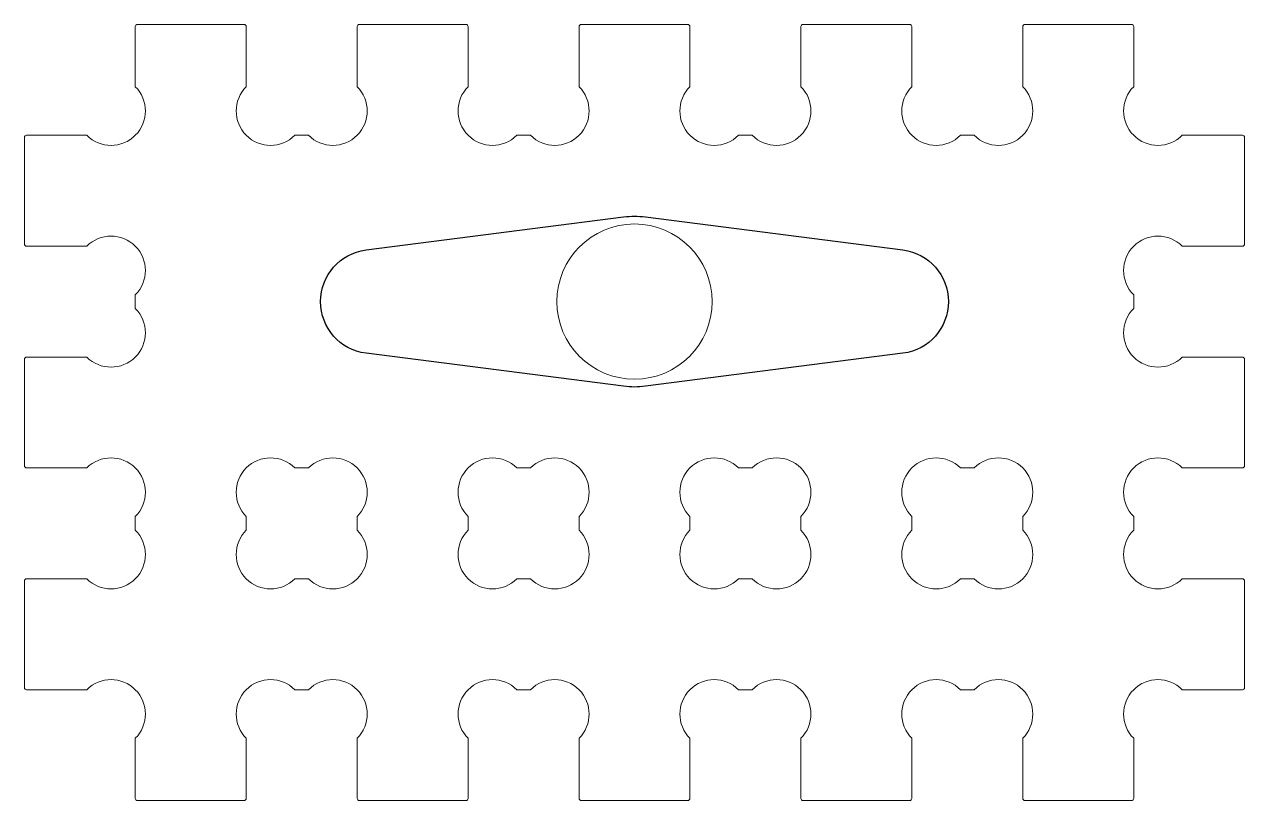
# Model space of a CAD drawing. Extents: x -27.5 to 27.5, y -22.5 to 12.5.
import ezdxf

# ---------------------------------------------------------------- set-up
doc = ezdxf.new("R2010")
doc.units = 0
doc.layers.get('0').update_dxf_attribs({"lineweight": 0})
doc.layers.add('grav2.5mm', color=3, linetype='Continuous')
doc.layers.add('holes', color=1, linetype='Continuous', lineweight=0)

msp = doc.modelspace()

# ---------------------------------------------------------------- linework, layer by layer
msp.add_line((-12.5, -9.692), (-12.5, -9.692))
at = {"flags": 128}
msp.add_lwpolyline([(-22.5, 0.308), (-22.5, -0.308, -1), (-24.692, -2.5), (-27.4, -2.5, 0.414214), (-27.5, -2.6), (-27.5, -7.4, 0.414214), (-27.4, -7.5), (-24.692, -7.5, -1), (-22.5, -9.692), (-22.5, -10.308, -1), (-24.692, -12.5), (-27.4, -12.5, 0.414214), (-27.5, -12.6), (-27.5, -17.4, 0.414214), (-27.4, -17.5), (-24.692, -17.5, -1), (-22.5, -19.692), (-22.5, -22.4, 0.414214), (-22.4, -22.5), (-17.6, -22.5, 0.414214), (-17.5, -22.4), (-17.5, -19.692, -1), (-15.308, -17.5), (-14.692, -17.5, -1), (-12.5, -19.692), (-12.5, -22.4, 0.414214), (-12.4, -22.5), (-7.6, -22.5, 0.414214), (-7.5, -22.4), (-7.5, -19.692, -1), (-5.308, -17.5), (-4.692, -17.5, -1), (-2.5, -19.692), (-2.5, -22.4, 0.414214), (-2.4, -22.5), (2.4, -22.5, 0.414214), (2.5, -22.4), (2.5, -19.692, -1), (4.692, -17.5), (5.308, -17.5, -1), (7.5, -19.692), (7.5, -22.4, 0.414214), (7.6, -22.5), (12.4, -22.5, 0.414214), (12.5, -22.4), (12.5, -19.692, -1), (14.692, -17.5), (15.308, -17.5, -1), (17.5, -19.692), (17.5, -22.4, 0.414214), (17.6, -22.5), (22.4, -22.5, 0.414214), (22.5, -22.4), (22.5, -19.692, -1), (24.692, -17.5), (27.4, -17.5, 0.414214), (27.5, -17.4), (27.5, -12.6, 0.414214), (27.4, -12.5), (24.692, -12.5, -1), (22.5, -10.308), (22.5, -9.692, -1), (24.692, -7.5), (27.4, -7.5, 0.414214), (27.5, -7.4), (27.5, -2.6, 0.414214), (27.4, -2.5), (24.692, -2.5, -1), (22.5, -0.308), (22.5, 0.308, -1), (24.692, 2.5), (27.4, 2.5, 0.414214), (27.5, 2.6), (27.5, 7.4, 0.414214), (27.4, 7.5), (24.692, 7.5, -1), (22.5, 9.692), (22.5, 12.4, 0.414214), (22.4, 12.5), (17.6, 12.5, 0.414214), (17.5, 12.4), (17.5, 9.692, -1), (15.308, 7.5), (14.692, 7.5, -1), (12.5, 9.692), (12.5, 12.4, 0.414214), (12.4, 12.5), (7.6, 12.5, 0.414214), (7.5, 12.4), (7.5, 9.692, -1), (5.308, 7.5), (4.692, 7.5, -1), (2.5, 9.692), (2.5, 12.4, 0.414214), (2.4, 12.5), (-2.4, 12.5, 0.414214), (-2.5, 12.4), (-2.5, 9.692, -1), (-4.692, 7.5), (-5.308, 7.5, -1), (-7.5, 9.692), (-7.5, 12.4, 0.414214), (-7.6, 12.5), (-12.4, 12.5, 0.414214), (-12.5, 12.4), (-12.5, 9.692, -1), (-14.692, 7.5), (-15.308, 7.5, -1), (-17.5, 9.692), (-17.5, 12.4, 0.414214), (-17.6, 12.5), (-22.4, 12.5, 0.414214), (-22.5, 12.4), (-22.5, 9.692, -1), (-24.692, 7.5), (-27.4, 7.5, 0.414214), (-27.5, 7.4), (-27.5, 2.6, 0.414214), (-27.4, 2.5), (-24.692, 2.5, -1), (-22.5, 0.308)], format="xyb", dxfattribs=at)
at = {"layer": 'grav2.5mm', "flags": 128}
msp.add_lwpolyline([(12.099, -2.331), (0.489, -3.819, -0.063818), (-0.489, -3.819), (-12.099, -2.331, -0.880021), (-12.099, 2.331), (-0.489, 3.819, -0.063818), (0.489, 3.819), (12.099, 2.331, -0.880021), (12.099, -2.331)], format="xyb", dxfattribs=at)
at = {"layer": 'holes', "flags": 128}
for points in [[(-17.5, -10.308, 1), (-15.308, -12.5), (-14.692, -12.5, 1), (-12.5, -10.308), (-12.5, -9.692, 1), (-14.692, -7.5), (-15.308, -7.5, 1), (-17.5, -9.692), (-17.5, -10.308)], [(-7.5, -10.308, 1), (-5.308, -12.5), (-4.692, -12.5, 1), (-2.5, -10.308), (-2.5, -9.692, 1), (-4.692, -7.5), (-5.308, -7.5, 1), (-7.5, -9.692), (-7.5, -10.308)], [(2.5, -10.308, 1), (4.692, -12.5), (5.308, -12.5, 1), (7.5, -10.308), (7.5, -9.692, 1), (5.308, -7.5), (4.692, -7.5, 1), (2.5, -9.692), (2.5, -10.308)], [(12.5, -10.308, 1), (14.692, -12.5), (15.308, -12.5, 1), (17.5, -10.308), (17.5, -9.692, 1), (15.308, -7.5), (14.692, -7.5, 1), (12.5, -9.692), (12.5, -10.308)]]:
    msp.add_lwpolyline(points, format="xyb", dxfattribs=at)
at = {"layer": 'holes'}
msp.add_circle((0, 0), 3.5, dxfattribs=at)

doc.saveas('drawing.dxf')
